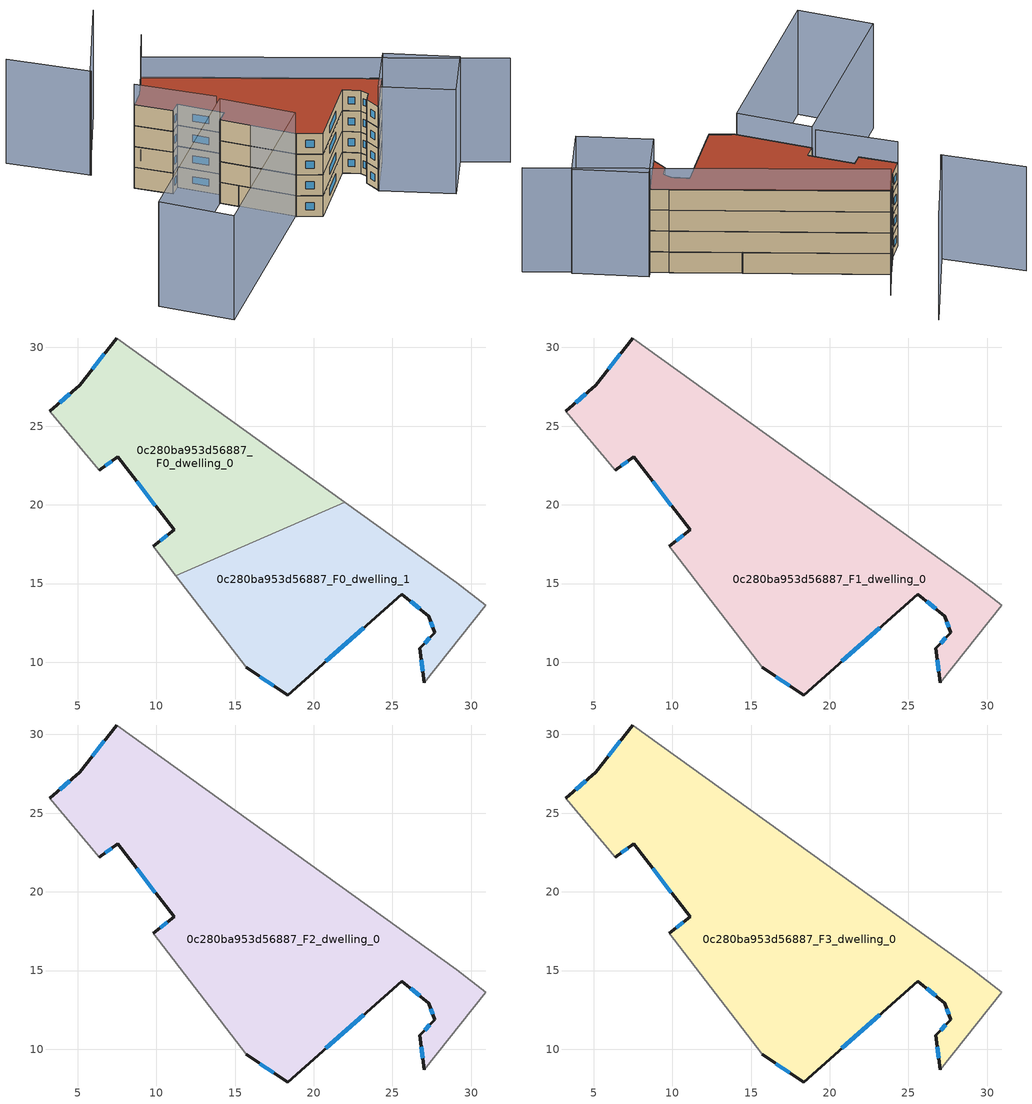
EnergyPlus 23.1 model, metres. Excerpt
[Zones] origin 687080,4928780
0c280ba953d56887_F0_dwelling_0
 floor ground (EU_floor_Construction): 21.97,20.16 7.47,30.6 5.15,27.61 3.22,25.94 6.38,22.19 7.55,23.05 11.15,18.41 9.81,17.38 11.24,15.51 z0
 wall outside (EU_wall_Construction): 3.22,25.94 5.15,27.61 7.47,30.6 / 9.81,17.38 11.15,18.41 7.55,23.05 6.38,22.19 z0:3
 wall adiabatic (EU_wall_Construction): 6.38,22.19 3.22,25.94 / 7.47,30.6 21.97,20.16 / 11.24,15.51 9.81,17.38 z0:3
 wall to 0c280ba953d56887_F0_dwelling_1 (EU_wall_Construction): 21.97,20.16 11.24,15.51 z0:3
 window (EU_Window_Construction): 9.95,19.96 8.74,21.51 / 7.16,22.77 6.76,22.48 / 3.86,26.5 4.51,27.06 / 5.92,28.61 6.7,29.61 / 10.25,17.73 10.7,18.07 z1:2
0c280ba953d56887_F0_dwelling_1
 floor ground (EU_floor_Construction): 27.03,8.7 30.93,13.62 29.07,15.04 21.97,20.16 11.24,15.51 15.7,9.68 18.33,7.92 25.6,14.33 27.31,12.93 27.67,11.89 26.74,10.88 z0
 wall outside (EU_wall_Construction): 27.03,8.7 26.74,10.88 27.67,11.89 27.31,12.93 25.6,14.33 18.33,7.92 15.7,9.68 z0:3
 wall adiabatic (EU_wall_Construction): 15.7,9.68 11.24,15.51 / 21.97,20.16 29.07,15.04 30.93,13.62 27.03,8.7 z0:3
 window (EU_Window_Construction): 26.94,9.43 26.84,10.16 / 27.05,11.22 27.36,11.56 / 27.55,12.24 27.43,12.59 / 26.74,13.4 26.17,13.87 / 23.18,12.2 20.76,10.06 / 17.46,8.51 16.58,9.1 z1:2
0c280ba953d56887_F1_dwelling_0
 floor to 0c280ba953d56887_F0_dwelling_0 (EU_floor_Construction): 21.97,20.16 7.47,30.6 5.15,27.61 3.22,25.94 6.38,22.19 7.54,23.05 11.15,18.41 9.81,17.38 11.24,15.51 z3
 floor to 0c280ba953d56887_F0_dwelling_1 (EU_floor_Construction): 27.03,8.7 30.93,13.62 29.07,15.04 21.97,20.16 11.24,15.51 15.7,9.68 18.33,7.92 25.6,14.33 27.31,12.93 27.67,11.89 26.74,10.88 z3
 wall outside (EU_wall_Construction): 9.81,17.38 11.15,18.41 7.55,23.05 6.38,22.19 / 3.22,25.94 5.15,27.61 7.47,30.6 / 27.03,8.7 26.74,10.88 27.67,11.89 27.31,12.93 25.6,14.33 18.33,7.92 15.7,9.68 z3:6
 wall adiabatic (EU_wall_Construction): 15.7,9.68 9.81,17.38 / 6.38,22.19 3.22,25.94 / 7.47,30.6 29.07,15.04 30.93,13.62 27.03,8.7 z3:6
 window (EU_Window_Construction): 10.25,17.73 10.7,18.07 / 9.95,19.96 8.74,21.51 / 7.16,22.77 6.76,22.48 / 3.86,26.5 4.51,27.06 / 5.92,28.61 6.7,29.61 / 26.94,9.43 26.84,10.16 / 27.05,11.22 27.36,11.56 / 27.55,12.24 27.43,12.59 / 26.74,13.4 26.17,13.87 / 23.18,12.2 20.76,10.06 / 17.46,8.51 16.58,9.1 z4:5
0c280ba953d56887_F2_dwelling_0
 floor to 0c280ba953d56887_F1_dwelling_0 (EU_floor_Construction): 27.03,8.7 30.93,13.62 29.07,15.04 7.47,30.6 5.15,27.61 3.22,25.94 6.38,22.19 7.54,23.05 11.15,18.41 9.8,17.38 15.7,9.68 18.33,7.92 25.6,14.33 27.31,12.93 27.67,11.89 26.74,10.88 z6
 wall outside (EU_wall_Construction): 9.81,17.38 11.15,18.41 7.55,23.05 6.38,22.19 / 3.22,25.94 5.15,27.61 7.47,30.6 / 27.03,8.7 26.74,10.88 27.67,11.89 27.31,12.93 25.6,14.33 18.33,7.92 15.7,9.68 z6:9
 wall adiabatic (EU_wall_Construction): 15.7,9.68 9.81,17.38 / 6.38,22.19 3.22,25.94 / 7.47,30.6 29.07,15.04 30.93,13.62 27.03,8.7 z6:9
 window (EU_Window_Construction): 10.25,17.73 10.7,18.07 / 9.95,19.96 8.74,21.51 / 7.16,22.77 6.76,22.48 / 3.86,26.5 4.51,27.06 / 5.92,28.61 6.7,29.61 / 26.94,9.43 26.84,10.16 / 27.05,11.22 27.36,11.56 / 27.55,12.24 27.43,12.59 / 26.74,13.4 26.17,13.87 / 23.18,12.2 20.76,10.06 / 17.46,8.51 16.58,9.1 z7:8
0c280ba953d56887_F3_dwelling_0
 floor to 0c280ba953d56887_F2_dwelling_0 (EU_floor_Construction): 27.03,8.7 30.93,13.62 29.07,15.04 7.47,30.6 5.15,27.61 3.22,25.94 6.38,22.19 7.54,23.05 11.15,18.41 9.8,17.38 15.7,9.68 18.33,7.92 25.6,14.33 27.31,12.93 27.67,11.89 26.74,10.88 z9
 wall outside (EU_wall_Construction): 9.81,17.38 11.15,18.41 7.55,23.05 6.38,22.19 / 3.22,25.94 5.15,27.61 7.47,30.6 / 27.03,8.7 26.74,10.88 27.67,11.89 27.31,12.93 25.6,14.33 18.33,7.92 15.7,9.68 z9:12
 wall adiabatic (EU_wall_Construction): 15.7,9.68 9.81,17.38 / 6.38,22.19 3.22,25.94 / 7.47,30.6 29.07,15.04 30.93,13.62 27.03,8.7 z9:12
 window (EU_Window_Construction): 10.25,17.73 10.7,18.07 / 9.95,19.96 8.74,21.51 / 7.16,22.77 6.76,22.48 / 3.86,26.5 4.51,27.06 / 5.92,28.61 6.7,29.61 / 26.94,9.43 26.84,10.16 / 27.05,11.22 27.36,11.56 / 27.55,12.24 27.43,12.59 / 26.74,13.4 26.17,13.87 / 23.18,12.2 20.76,10.06 / 17.46,8.51 16.58,9.1 z10:11
 roof outside (EU_roof_Construction): 29.07,15.04 30.93,13.62 27.03,8.7 26.74,10.88 27.67,11.89 27.31,12.93 25.6,14.33 18.33,7.92 15.7,9.68 9.81,17.38 11.15,18.41 7.55,23.05 6.38,22.19 3.22,25.94 5.15,27.61 7.47,30.6 z12
shading: 3.22,25.94 9.81,18.11 / 43.44,4.72 7.28,30.33 / 7.28,30.33 10.04,34.22 / -6.3,39.16 0.6,31.19 / 8.34,41.88 0.54,31.25 / -8.94,3.28 9.83,17.4 / 9.83,17.4 15.55,9.8 / 15.55,9.8 -3.23,-4.32 / -3.23,-4.32 -8.94,3.28 / 38.76,8.42 34.22,2.84 / 34.22,2.84 26.96,8.75 / 26.96,8.75 31.5,14.33 / 31.5,14.33 38.76,8.42 z0:15
[Building]
EU S2 Campaign: North Axis=0; Terrain=City; Solar Distribution=FullExterior
[Site:Location]
Bologna: Latitude=44.5; Longitude=11.25; Time Zone=1; Elevation=37
[SizingPeriod:WeatherFileDays]
AnnualSizingPeriod: Begin Month=1; Begin Day of Month=1; End Month=12; End Day of Month=31; Day of Week for Start Day=Monday; Use Weather File Daylight Saving Period=No; Use Weather File Rain and Snow Indicators=No
[MATERIAL]
EU_InternalMass_Material: Roughness=MediumRough; Thickness=0.1; Conductivity=1; Density=1800; Specific Heat=900; Thermal Absorptance=0.9; Solar Absorptance=0.7; Visible Absorptance=0.7
[MATERIAL:NOMASS] Roughness=MediumRough; Thermal Absorptance=0.9; Solar Absorptance=0.7; Visible Absorptance=0.7
Name | Thermal Resistance
EU_wall_NoMass | 0.937881
EU_roof_NoMass | 0.548572
EU_floor_NoMass | 0.71348
[WINDOWMATERIAL:SIMPLEGLAZINGSYSTEM]
EU_Window_SimpleGlazing: UFactor=4.25633; Solar Heat Gain Coefficient=0.85; Visible Transmittance=0.85
[CONSTRUCTION]
EU_wall_Construction: EU_wall_NoMass
EU_roof_Construction: EU_roof_NoMass
EU_floor_Construction: EU_floor_NoMass
EU_InternalMass_Construction: EU_InternalMass_Material
EU_Window_Construction: EU_Window_SimpleGlazing
[ZONE] Type=1; Multiplier=1; Ceiling Height=autocalculate; Floor Area=autocalculate; Part of Total Floor Area=Yes
Name | Volume
0c280ba953d56887_F0_dwelling_0 | 357.654
0c280ba953d56887_F1_dwelling_0 | 715.3125
0c280ba953d56887_F2_dwelling_0; 0c280ba953d56887_F3_dwelling_0 | 715.329
0c280ba953d56887_F0_dwelling_1 | 357.664
[INTERNALMASS] Construction=EU_InternalMass_Construction
Name | Zone or ZoneList | Surface Area
0c280ba953d56887_F0_dwelling_0_EU_InternalMass | 0c280ba953d56887_F0_dwelling_0 | 119.221
0c280ba953d56887_F0_dwelling_1_EU_InternalMass | 0c280ba953d56887_F0_dwelling_1 | 119.223
0c280ba953d56887_F1_dwelling_0_EU_InternalMass | 0c280ba953d56887_F1_dwelling_0 | 238.443
0c280ba953d56887_F2_dwelling_0_EU_InternalMass | 0c280ba953d56887_F2_dwelling_0 | 238.443
0c280ba953d56887_F3_dwelling_0_EU_InternalMass | 0c280ba953d56887_F3_dwelling_0 | 238.443
[OTHEREQUIPMENT] Fuel Type=Electricity; Design Level Calculation Method=Watts/Area; Power per Zone Floor Area=1; Fraction Latent=0; Fraction Radiant=0; Fraction Lost=0; Carbon Dioxide Generation Rate=0; EndUse Subcategory=EU_Step8_InternalGains
Name | Zone or ZoneList or Space or SpaceList | Schedule
EU_Step8_InternalGain_0c280ba953d56887_F0_dwelling_0_f000 | 0c280ba953d56887_F0_dwelling_0 | EU_Step8_GainSchedule_0c280ba953d56887_F0_dwelling_0_f000
EU_Step8_InternalGain_0c280ba953d56887_F0_dwelling_1_f000 | 0c280ba953d56887_F0_dwelling_1 | EU_Step8_GainSchedule_0c280ba953d56887_F0_dwelling_1_f000
EU_Step8_InternalGain_0c280ba953d56887_F1_dwelling_0_f000 | 0c280ba953d56887_F1_dwelling_0 | EU_Step8_GainSchedule_0c280ba953d56887_F1_dwelling_0_f000
EU_Step8_InternalGain_0c280ba953d56887_F2_dwelling_0_f000 | 0c280ba953d56887_F2_dwelling_0 | EU_Step8_GainSchedule_0c280ba953d56887_F2_dwelling_0_f000
EU_Step8_InternalGain_0c280ba953d56887_F3_dwelling_0_f000 | 0c280ba953d56887_F3_dwelling_0 | EU_Step8_GainSchedule_0c280ba953d56887_F3_dwelling_0_f000
[ZONEVENTILATION:DESIGNFLOWRATE] Schedule=EU_AlwaysOn; Design Flow Rate Calculation Method=AirChanges/Hour; Air Changes per Hour=0.687892; Ventilation Type=Natural; Fan Pressure Rise=0; Fan Total Efficiency=1; Constant Term Coefficient=1; Temperature Term Coefficient=0; Velocity Term Coefficient=0; Velocity Squared Term Coefficient=0; Minimum Indoor Temperature=-100; Maximum Indoor Temperature=100; Delta Temperature=-100; Minimum Outdoor Temperature=-100; Maximum Outdoor Temperature=100; Maximum Wind Speed=40
Name | Zone or ZoneList or Space or SpaceList
EU_ConstantAir_0c280ba953d56887_F0_dwelling_0 | 0c280ba953d56887_F0_dwelling_0
EU_ConstantAir_0c280ba953d56887_F0_dwelling_1 | 0c280ba953d56887_F0_dwelling_1
EU_ConstantAir_0c280ba953d56887_F1_dwelling_0 | 0c280ba953d56887_F1_dwelling_0
EU_ConstantAir_0c280ba953d56887_F2_dwelling_0 | 0c280ba953d56887_F2_dwelling_0
EU_ConstantAir_0c280ba953d56887_F3_dwelling_0 | 0c280ba953d56887_F3_dwelling_0
[HVACTEMPLATE:THERMOSTAT] Constant Heating Setpoint=20; Constant Cooling Setpoint=50
EU_HeatOnly_0c280ba953d56887_F0_dwelling_0; EU_HeatOnly_0c280ba953d56887_F0_dwelling_1; EU_HeatOnly_0c280ba953d56887_F1_dwelling_0; EU_HeatOnly_0c280ba953d56887_F2_dwelling_0; EU_HeatOnly_0c280ba953d56887_F3_dwelling_0
[HVACTEMPLATE:ZONE:IDEALLOADSAIRSYSTEM] System Availability Schedule=EU_AlwaysOn; Maximum Heating Supply Air Temperature=50; Minimum Cooling Supply Air Temperature=13; Maximum Heating Supply Air Humidity Ratio=0.0156; Minimum Cooling Supply Air Humidity Ratio=0.0077; Heating Limit=NoLimit; Cooling Limit=NoLimit; Heating Availability Schedule=EU_AlwaysOn; Cooling Availability Schedule=EU_CoolingOff; Dehumidification Control Type=ConstantSensibleHeatRatio; Cooling Sensible Heat Ratio=0.7; Dehumidification Setpoint=60; Humidification Control Type=None; Humidification Setpoint=30; Outdoor Air Method=None; Outdoor Air Flow Rate per Person=0.00944; Outdoor Air Flow Rate per Zone Floor Area=0; Outdoor Air Flow Rate per Zone=0; Demand Controlled Ventilation Type=None; Outdoor Air Economizer Type=NoEconomizer; Heat Recovery Type=None; Sensible Heat Recovery Effectiveness=0.7; Latent Heat Recovery Effectiveness=0.65
Name | Template Thermostat
0c280ba953d56887_F0_dwelling_0 | EU_HeatOnly_0c280ba953d56887_F0_dwelling_0
0c280ba953d56887_F0_dwelling_1 | EU_HeatOnly_0c280ba953d56887_F0_dwelling_1
0c280ba953d56887_F1_dwelling_0 | EU_HeatOnly_0c280ba953d56887_F1_dwelling_0
0c280ba953d56887_F2_dwelling_0 | EU_HeatOnly_0c280ba953d56887_F2_dwelling_0
0c280ba953d56887_F3_dwelling_0 | EU_HeatOnly_0c280ba953d56887_F3_dwelling_0
[SIZING:ZONE] Zone Cooling Design Supply Air Temperature Input Method=SupplyAirTemperature; Zone Cooling Design Supply Air Temperature=13; Zone Heating Design Supply Air Temperature Input Method=SupplyAirTemperature; Zone Heating Design Supply Air Temperature=50; Zone Cooling Design Supply Air Humidity Ratio=0.008; Zone Heating Design Supply Air Humidity Ratio=0.008; Cooling Design Air Flow Method=DesignDay; Cooling Design Air Flow Rate=0; Cooling Minimum Air Flow per Zone Floor Area=0.000762; Cooling Minimum Air Flow=0; Cooling Minimum Air Flow Fraction=0.2; Heating Design Air Flow Method=DesignDay; Heating Design Air Flow Rate=0; Heating Maximum Air Flow per Zone Floor Area=0.002032; Heating Maximum Air Flow=0.141576; Heating Maximum Air Flow Fraction=0.3; Account for Dedicated Outdoor Air System=No; Dedicated Outdoor Air System Control Strategy=NeutralSupplyAir; Dedicated Outdoor Air Low Setpoint Temperature for Design=autosize; Dedicated Outdoor Air High Setpoint Temperature for Design=autosize; Zone Load Sizing Method=Sensible Load Only No Latent Load; Zone Latent Cooling Design Supply Air Humidity Ratio Input Method=HumidityRatioDifference; Zone Cooling Design Supply Air Humidity Ratio Difference=0.005; Zone Latent Heating Design Supply Air Humidity Ratio Input Method=HumidityRatioDifference; Zone Humidification Design Supply Air Humidity Ratio Difference=0.005
0c280ba953d56887_F0_dwelling_0; 0c280ba953d56887_F0_dwelling_1; 0c280ba953d56887_F1_dwelling_0; 0c280ba953d56887_F2_dwelling_0; 0c280ba953d56887_F3_dwelling_0
[SCHEDULE:CONSTANT]
Name | Hourly Value
EU_AlwaysOn | 1
EU_CoolingOff | 0
[SCHEDULE:FILE] Column Number=1; Rows to Skip at Top=0; Number of Hours of Data=8760; Column Separator=Comma; Interpolate to Timestep=No; Minutes per Item=60; Adjust Schedule for Daylight Savings=Yes
Name | File
EU_Step8_GainSchedule_0c280ba953d56887_F0_dwelling_0_f000 | ../../schedules/0c280ba953d56887/0c280ba953d56887_F0_dwelling_0_f000_gain.csv
EU_Step8_GainSchedule_0c280ba953d56887_F0_dwelling_1_f000 | ../../schedules/0c280ba953d56887/0c280ba953d56887_F0_dwelling_1_f000_gain.csv
EU_Step8_GainSchedule_0c280ba953d56887_F1_dwelling_0_f000 | ../../schedules/0c280ba953d56887/0c280ba953d56887_F1_dwelling_0_f000_gain.csv
EU_Step8_GainSchedule_0c280ba953d56887_F2_dwelling_0_f000 | ../../schedules/0c280ba953d56887/0c280ba953d56887_F2_dwelling_0_f000_gain.csv
EU_Step8_GainSchedule_0c280ba953d56887_F3_dwelling_0_f000 | ../../schedules/0c280ba953d56887/0c280ba953d56887_F3_dwelling_0_f000_gain.csv
